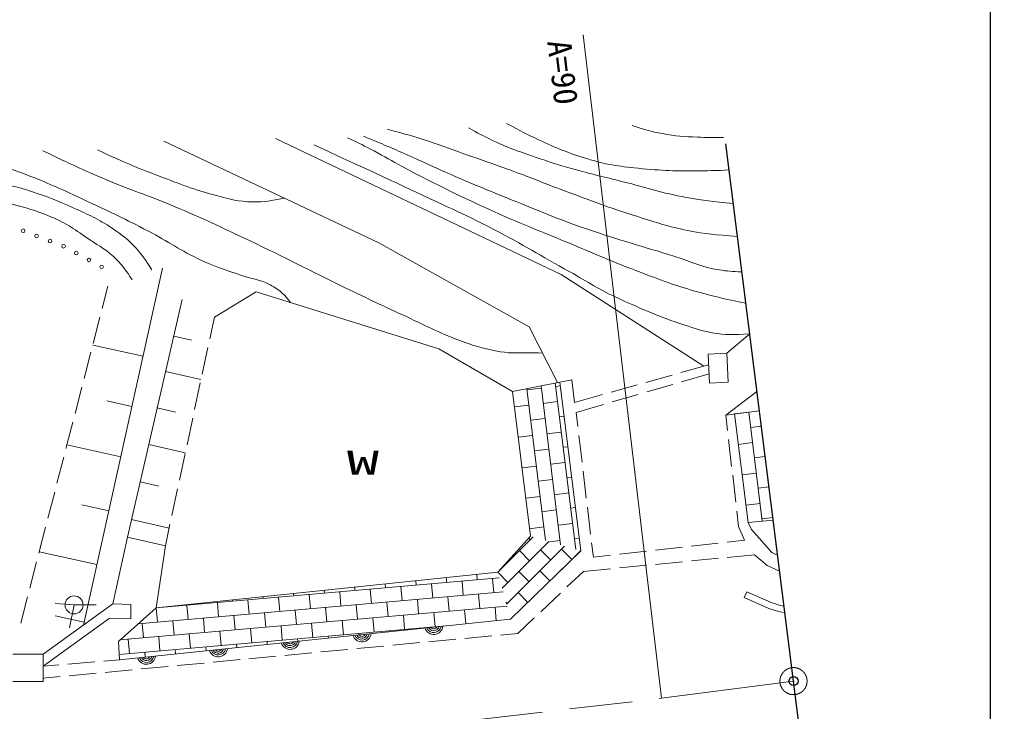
# Model space of a CAD drawing. Units: millimetres, scale not verified. Extents: x 40000 to 680000, y 20000 to 380000.
# Drawn here: x 525216 to 579000, y 276126 to 314467 of the extents above; entities that cross this region are included whole.
import ezdxf
from ezdxf.enums import TextEntityAlignment as Align

# ---------------------------------------------------------------- set-up
doc = ezdxf.new("R2010")
doc.units = ezdxf.units.MM
doc.header["$LTSCALE"] = 1000
doc.header["$PDMODE"] = 32
doc.header["$PDSIZE"] = 500
doc.linetypes.add('CHAIN', pattern=[18.5, 12, -1.5, 3.5, -1.5])
for name, color, linetype, lineweight in [('M-BMK', 2, 'CHAIN', 13), ('M-BMK-OTRS', 5, 'Continuous', 25), ('M-STR-HTXT', 7, 'Continuous', 13), ('M-TTL-BAND', 7, 'Continuous', 25), ('M-WORK', 1, 'Continuous', 13)]:
    doc.layers.add(name, color=color, linetype=linetype, lineweight=lineweight)
doc.layers.add('M-OTRS', color=6, linetype='Continuous')
doc.styles.add('ＭＳ ゴシック', font='')
doc.styles.get('ＭＳ ゴシック').set_extended_font_data('MS Gothic')

msp = doc.modelspace()

# ---------------------------------------------------------------- linework, layer by layer
at = {"layer": 'M-BMK'}
for p in [(568086, 277814), (542266, 274725)]:
    msp.add_line(p, (560766, 276861), dxfattribs=at)
msp.add_circle((568086, 277814), 750, dxfattribs=at)
at = {"layer": 'M-BMK-OTRS'}
for p, q in [((568086, 277814), (564334, 307579)), ((571837, 248050), (568086, 277814))]:
    msp.add_line(p, q, dxfattribs=at)
at = {"layer": 'M-OTRS'}
msp.add_point((568086, 277814), dxfattribs=at)
at = {"layer": 'M-STR-HTXT'}
msp.add_line((560766, 276861), (556435, 313606), dxfattribs=at)
at = {"layer": 'M-TTL-BAND'}
msp.add_line((579000, 20000), (579000, 370000), dxfattribs=at)
at = {"layer": 'M-WORK'}
for p, q in [((545126, 302083), (533217, 307717)), ((539389, 307869), (555214, 300343)), ((553438, 297447), (545126, 302083)), ((533147, 300694), (528757, 280918)), ((555214, 300343), (563113, 295263)), ((530118, 299695), (529797, 298452)), ((536011, 297969), (538329, 299381)), ((538329, 299381), (548452, 296211)), ((531202, 285791), (534226, 298956)), ((529672, 297968), (529296, 296516)), ((535755, 296774), (536011, 297969)), ((555020, 294356), (553438, 297447)), ((533761, 296929), (534741, 296703)), ((564390, 295978), (565662, 297045)), ((532064, 295813), (529275, 296432)), ((529171, 296031), (528795, 294579)), ((535336, 294818), (535650, 296285)), ((548452, 296211), (552532, 293849)), ((563364, 295932), (564390, 295978)), ((563435, 294322), (563364, 295932)), ((564390, 295978), (564461, 294367)), ((561838, 294904), (563390, 295341)), ((533310, 294968), (535271, 294517)), ((559914, 294361), (561357, 294768)), ((561889, 294392), (563412, 294832)), ((534916, 292862), (535231, 294329)), ((552532, 293849), (555150, 294382)), ((554891, 294330), (556024, 285108)), ((555150, 294382), (555802, 294499)), ((555150, 294382), (556309, 285025)), ((555802, 294499), (555956, 293244)), ((557989, 293818), (559432, 294225)), ((559967, 293837), (561408, 294253)), ((564461, 294367), (563435, 294322)), ((528670, 294095), (528295, 292643)), ((553518, 285844), (552532, 293849)), ((553319, 294009), (554351, 285599)), ((553326, 293947), (554120, 294044)), ((554105, 294170), (555187, 285354)), ((554914, 294142), (555176, 294174)), ((555956, 293244), (557507, 293682)), ((558046, 293281), (559487, 293698)), ((564331, 292551), (566063, 293862)), ((531444, 293024), (530050, 293334)), ((554224, 293201), (555018, 293298)), ((556042, 292702), (557565, 293143)), ((532846, 292948), (533856, 292715)), ((552636, 293006), (553430, 293103)), ((556135, 291920), (556042, 292702)), ((564331, 292551), (566198, 292793)), ((564822, 292615), (565616, 292712)), ((564822, 292615), (565576, 286608)), ((565615, 292718), (566357, 286676)), ((528169, 292159), (527794, 290707)), ((534497, 290907), (534812, 292374)), ((553534, 292260), (554328, 292357)), ((555122, 292455), (555384, 292487)), ((564331, 292551), (564430, 291696)), ((554431, 291513), (555225, 291611)), ((565719, 291869), (566305, 291941)), ((552844, 291319), (553637, 291416)), ((556373, 289934), (556195, 291423)), ((564488, 291199), (564660, 289709)), ((565034, 290928), (565823, 291025)), ((530825, 290235), (527843, 290897)), ((532382, 290927), (534402, 290463)), ((553741, 290572), (554535, 290670)), ((555329, 290767), (555593, 290800)), ((527669, 290223), (527293, 288770)), ((534078, 288951), (534392, 290418)), ((554638, 289826), (555432, 289924)), ((565926, 290181), (566518, 290254)), ((553052, 289631), (553844, 289729)), ((556610, 287948), (556432, 289438)), ((531904, 288846), (532944, 288607)), ((553948, 288885), (554742, 288982)), ((555536, 289080), (555802, 289113)), ((564718, 289213), (564890, 287723)), ((565245, 289241), (566030, 289338)), ((527168, 288286), (526793, 286834)), ((533659, 286996), (533973, 288462)), ((566134, 288494), (566731, 288567)), ((553259, 287944), (554051, 288041)), ((554846, 288139), (555640, 288236)), ((530163, 287253), (528672, 287584)), ((554155, 287198), (554949, 287295)), ((555743, 287393), (556011, 287425)), ((556848, 285962), (556670, 287452)), ((564947, 287226), (565046, 286371)), ((565457, 287555), (566237, 287650)), ((531426, 286765), (533507, 286287)), ((565576, 286608), (566962, 286728)), ((566341, 286807), (566943, 286881)), ((526667, 286350), (526292, 284898)), ((533298, 285311), (533554, 286507)), ((553467, 286257), (554259, 286354)), ((555053, 286451), (555847, 286549)), ((565046, 286371), (565366, 285625)), ((565576, 286608), (565763, 286209)), ((565763, 286209), (566882, 284930)), ((530385, 282104), (531202, 285791)), ((531202, 285791), (533298, 285311)), ((551706, 283846), (553518, 285844)), ((553662, 285802), (551706, 283846)), ((553421, 285737), (553510, 285649)), ((554568, 285536), (555156, 285608)), ((555950, 285705), (556220, 285738)), ((565366, 285625), (564413, 285518)), ((533298, 285311), (532792, 281874)), ((554537, 285545), (551950, 282958)), ((555411, 285288), (552193, 282069)), ((554075, 285083), (554641, 284518)), ((555242, 285119), (555808, 284553)), ((557001, 284684), (556907, 285466)), ((561929, 285238), (560438, 285070)), ((563916, 285462), (562426, 285294)), ((529501, 284271), (526313, 284979)), ((556309, 285025), (552419, 281242)), ((552909, 285048), (553474, 284482)), ((556286, 285031), (555242, 283987)), ((557954, 284791), (557001, 284684)), ((559941, 285014), (558451, 284847)), ((562430, 284473), (563923, 284618)), ((564420, 284667), (565921, 284812)), ((565921, 284812), (566627, 284213)), ((566882, 284930), (567209, 284774)), ((526167, 284414), (525791, 282961)), ((552278, 284476), (552307, 284447)), ((556450, 283893), (557951, 284039)), ((558448, 284087), (559941, 284232)), ((560439, 284280), (561932, 284425)), ((566627, 284213), (567319, 283896)), ((532792, 281874), (551706, 283846)), ((551791, 283537), (532792, 281874)), ((548857, 283549), (548880, 283282)), ((550548, 283725), (550574, 283430)), ((551420, 283504), (551490, 282707)), ((551706, 283846), (552272, 283280)), ((552873, 283881), (553439, 283315)), ((554040, 283917), (554597, 283360)), ((555540, 283033), (556450, 283893)), ((543783, 283020), (543799, 282837)), ((544646, 282912), (544716, 282115)), ((545475, 283196), (545493, 282986)), ((546340, 283060), (546409, 282263)), ((547166, 283373), (547187, 283134)), ((548033, 283208), (548103, 282411)), ((549727, 283356), (549797, 282559)), ((525666, 282477), (525290, 281025)), ((552006, 282752), (531789, 280984)), ((538710, 282491), (538719, 282393)), ((539566, 282467), (539635, 281670)), ((540401, 282668), (540412, 282541)), ((541259, 282615), (541329, 281818)), ((542092, 282844), (542106, 282689)), ((542953, 282763), (543022, 281966)), ((548950, 282485), (549020, 281688)), ((550643, 282633), (550713, 281836)), ((552838, 282714), (553378, 282174)), ((554087, 281660), (555177, 282690)), ((565349, 282447), (565492, 282767)), ((566722, 281831), (565349, 282447)), ((566845, 282160), (565492, 282767)), ((526531, 279298), (530385, 282104)), ((527197, 282109), (528245, 282038)), ((528245, 282038), (527996, 280759)), ((528245, 282038), (529470, 282038)), ((530385, 282104), (531388, 282061)), ((532792, 281874), (530700, 280016)), ((552220, 281968), (530786, 280093)), ((531388, 282061), (531377, 281256)), ((532792, 281874), (532861, 281077)), ((533637, 281963), (533638, 281948)), ((534485, 282023), (534555, 281226)), ((535328, 282139), (535332, 282097)), ((536179, 282171), (536248, 281374)), ((537019, 282315), (537025, 282245)), ((537872, 282319), (537942, 281522)), ((542176, 281892), (542245, 281095)), ((543869, 282040), (543939, 281244)), ((545563, 282189), (545632, 281392)), ((547256, 282337), (547326, 281540)), ((551560, 281910), (551626, 281159)), ((552159, 282191), (552237, 282113)), ((567267, 281666), (566722, 281831)), ((567350, 282006), (566845, 282160)), ((567562, 281967), (567350, 282006)), ((530193, 281291), (526531, 278651)), ((528793, 281082), (527199, 281436)), ((531377, 281256), (530193, 281291)), ((535402, 281300), (535471, 280503)), ((537095, 281448), (537165, 280651)), ((538789, 281596), (538858, 280799)), ((540482, 281744), (540552, 280947)), ((544786, 281318), (544855, 280521)), ((546479, 281466), (546549, 280669)), ((548173, 281614), (548242, 280817)), ((549866, 281762), (549934, 280983)), ((552814, 280457), (553724, 281316)), ((567608, 281603), (567267, 281666)), ((548823, 280868), (530748, 279286)), ((530767, 278991), (552419, 281242)), ((532014, 281003), (532084, 280206)), ((533708, 281152), (533778, 280355)), ((539705, 280873), (539775, 280076)), ((541399, 281021), (541468, 280224)), ((543092, 281169), (543162, 280373)), ((532931, 280280), (533001, 279484)), ((534624, 280429), (534694, 279632)), ((536318, 280577), (536388, 279780)), ((538012, 280725), (538081, 279928)), ((542315, 280298), (542324, 280192)), ((544009, 280447), (544016, 280368)), ((545702, 280595), (545707, 280544)), ((547396, 280743), (547398, 280720)), ((549877, 280179), (551370, 280320)), ((551868, 280367), (552814, 280457)), ((530700, 280016), (530767, 278991)), ((531237, 280132), (531307, 279335)), ((535541, 279706), (535560, 279489)), ((537235, 279854), (537251, 279665)), ((538928, 280002), (538942, 279841)), ((540622, 280150), (540633, 280016)), ((543904, 279615), (545397, 279756)), ((545895, 279803), (547388, 279944)), ((547886, 279991), (549379, 280132)), ((526531, 279298), (524844, 279298)), ((526531, 277788), (526531, 279298)), ((532154, 279409), (532178, 279137)), ((533847, 279558), (533869, 279313)), ((537930, 279052), (539423, 279192)), ((539921, 279239), (541415, 279380)), ((541912, 279427), (543406, 279568)), ((526531, 278651), (527403, 278721)), ((527901, 278761), (529396, 278881)), ((529895, 278921), (530767, 278991)), ((531957, 278488), (533450, 278629)), ((533948, 278676), (535441, 278817)), ((535939, 278864), (537432, 279005)), ((526531, 277975), (527477, 278065)), ((527974, 278112), (529468, 278253)), ((529966, 278300), (531459, 278441)), ((524844, 277788), (526531, 277788))]:
    msp.add_line(p, q, dxfattribs=at)
for centre, radius in [((525418, 302758), 100), ((526166, 302474), 100), ((526914, 302190), 100), ((527661, 301903), 100), ((528364, 301523), 100), ((529068, 301143), 100), ((529772, 300762), 100), ((528245, 282038), 500)]:
    msp.add_circle(centre, radius, dxfattribs=at)
for centre, radius, start, end in [((548161, 280912), 512, 198.616, 353.2552), ((548161, 280912), 410, 201.8613, 350.0099), ((548161, 280912), 308, 207.3957, 344.4755), ((548161, 280912), 205, 219.219, 332.6522), ((544183, 280498), 512, 198.616, 353.2552), ((544183, 280498), 410, 201.8613, 350.0099), ((544183, 280498), 308, 207.3957, 344.4755), ((544183, 280498), 205, 219.219, 332.6522), ((540204, 280085), 512, 198.616, 353.2552), ((540204, 280085), 410, 201.8613, 350.0099), ((540204, 280085), 308, 207.3957, 344.4755), ((540204, 280085), 205, 219.219, 332.6522), ((532247, 279258), 512, 198.616, 353.2552), ((532247, 279258), 410, 201.8613, 350.0099), ((532247, 279258), 308, 207.3957, 344.4755), ((532247, 279258), 205, 219.219, 332.6522), ((536226, 279671), 512, 198.616, 353.2552), ((536226, 279671), 410, 201.8613, 350.0099), ((536226, 279671), 308, 207.3957, 344.4755), ((536226, 279671), 205, 219.219, 332.6522)]:
    msp.add_arc(centre, radius, start, end, dxfattribs=at)
for points, knots in [([(564981, 302449), (563693, 302541), (563291, 302572), (562228, 302778), (561126, 302991), (560530, 303209), (559458, 303541), (557756, 304069), (556832, 304455), (555160, 305069), (554156, 305437), (553605, 305675), (552602, 306046), (551622, 306408), (551065, 306586), (550080, 306934), (549219, 307238), (548746, 307433), (547878, 307715), (546990, 308004), (546690, 308086), (545587, 308390)], [0, 0, 0, 0, 1, 1, 1, 2, 2, 2, 3, 3, 3, 4, 4, 4, 5, 5, 5, 6, 6, 6, 7, 7, 7, 7]), ([(550080, 308461), (550664, 308131), (550841, 308045), (551341, 307804), (552261, 307360), (552808, 307178), (553774, 306845), (554558, 306575), (555002, 306433), (555799, 306205), (556901, 305891), (557529, 305757), (558641, 305477), (560013, 305132), (560763, 304851), (562157, 304607), (563164, 304431), (563525, 304382), (564752, 304263)], [0, 0, 0, 0, 1, 1, 1, 2, 2, 2, 3, 3, 3, 4, 4, 4, 5, 5, 5, 6, 6, 6, 6]), ([(552194, 308710), (553020, 308255), (553264, 308133), (553970, 307804), (554983, 307331), (555564, 307082), (556634, 306756), (557714, 306427), (558352, 306336), (559475, 306223), (560823, 306089), (561585, 306064), (562939, 306081), (563555, 306089), (563765, 306089), (564517, 306130)], [0, 0, 0, 0, 1, 1, 1, 2, 2, 2, 3, 3, 3, 4, 4, 4, 5, 5, 5, 5]), ([(559156, 308585), (559919, 308340), (560162, 308268), (560825, 308141), (561572, 307999), (562002, 307981), (562761, 307946), (563322, 307920), (563517, 307917), (564200, 307928)], [0, 0, 0, 0, 1, 1, 1, 2, 2, 2, 3, 3, 3, 3]), ([(565447, 298749), (564311, 298974), (563986, 299049), (563063, 299297), (561828, 299628), (561153, 299879), (559955, 300327), (558264, 300958), (557341, 301373), (555675, 302067), (553775, 302858), (552691, 303258), (550826, 304128), (549086, 304939), (548120, 305416), (546421, 306312), (545803, 306638), (545478, 306859), (544858, 307182), (544289, 307480), (544097, 307572), (543384, 307910)], [0, 0, 0, 0, 1, 1, 1, 2, 2, 2, 3, 3, 3, 4, 4, 4, 5, 5, 5, 6, 6, 6, 7, 7, 7, 7]), ([(544272, 307999), (545445, 307509), (545749, 307382), (546688, 306969), (547643, 306550), (548164, 306283), (549121, 305868), (550533, 305255), (551334, 304934), (552762, 304358), (554279, 303747), (555121, 303379), (556669, 302849), (558546, 302206), (559622, 301923), (561518, 301339), (562474, 301044), (562978, 300733), (563969, 300593), (564457, 300524), (564650, 300497), (565228, 300489)], [0, 0, 0, 0, 1, 1, 1, 2, 2, 2, 3, 3, 3, 4, 4, 4, 5, 5, 5, 6, 6, 6, 7, 7, 7, 7]), ([(526505, 307195), (528162, 306399), (528615, 306183), (529995, 305596), (531445, 304980), (532302, 304748), (533751, 304131), (535414, 303424), (536327, 302985), (537961, 302213), (540048, 301227), (541183, 300604), (543262, 299602), (544579, 298968), (545318, 298616), (546646, 298004), (547885, 297432), (548557, 297053), (549842, 296592), (550611, 296316), (551062, 296211), (551864, 296062), (552488, 295946), (552853, 296020), (553486, 296003), (553760, 295995), (553846, 295993), (554186, 295986)], [0, 0, 0, 0, 1, 1, 1, 2, 2, 2, 3, 3, 3, 4, 4, 4, 5, 5, 5, 6, 6, 6, 7, 7, 7, 8, 8, 8, 9, 9, 9, 9]), ([(529531, 307240), (531125, 306516), (531571, 306310), (532915, 305801), (534158, 305331), (534852, 305044), (536138, 304709), (536905, 304509), (537344, 304370), (538136, 304363), (538820, 304356), (539108, 304405), (539875, 304567)], [0, 0, 0, 0, 1, 1, 1, 2, 2, 2, 3, 3, 3, 4, 4, 4, 4]), ([(541519, 307526), (544113, 306330), (544772, 306028), (546848, 305049), (548662, 304193), (549706, 303767), (551483, 302838), (553151, 301965), (554045, 301404), (555692, 300493), (556752, 299907), (557305, 299497), (558410, 299001), (559811, 298372), (560600, 298017), (562059, 297536), (562644, 297343), (562972, 297222), (563578, 297112), (564380, 296967), (564717, 297003), (565662, 297045)], [0, 0, 0, 0, 1, 1, 1, 2, 2, 2, 3, 3, 3, 4, 4, 4, 5, 5, 5, 6, 6, 6, 7, 7, 7, 7]), ([(516131, 306875), (517495, 306292), (517876, 306120), (519026, 305721), (519925, 305409), (520430, 305229), (521352, 304993), (522142, 304790), (522603, 304758), (523395, 304566), (524820, 304221), (525650, 304090), (527000, 303518), (527877, 303148), (528308, 302809), (529096, 302275), (529695, 301869), (530086, 301696), (530588, 301174), (530975, 300771), (531115, 300580), (531458, 300037)], [0, 0, 0, 0, 1, 1, 1, 2, 2, 2, 3, 3, 3, 4, 4, 4, 5, 5, 5, 6, 6, 6, 7, 7, 7, 7]), ([(532542, 300588), (532184, 301173), (532052, 301377), (531654, 301813), (531209, 302301), (530904, 302528), (530357, 302897), (529565, 303431), (529062, 303641), (528190, 304034), (527327, 304422), (526833, 304623), (525935, 304922), (525020, 305226), (524475, 305291), (523555, 305579), (522673, 305854), (522177, 306006), (521317, 306342), (520778, 306553), (520597, 306626), (519949, 306911)], [0, 0, 0, 0, 1, 1, 1, 2, 2, 2, 3, 3, 3, 4, 4, 4, 5, 5, 5, 6, 6, 6, 7, 7, 7, 7]), ([(522631, 307035), (523374, 306719), (523570, 306639), (524176, 306396), (525030, 306053), (525531, 305917), (526379, 305561), (527424, 305122), (527999, 304853), (529025, 304371), (530325, 303760), (531054, 303418), (532328, 302755), (533502, 302144), (534098, 301685), (535294, 301121), (536138, 300723), (536654, 300600), (537532, 300286), (538138, 300070), (538529, 300076), (539095, 299771), (539393, 299611), (539560, 299507), (539806, 299274), (539988, 299100), (540055, 299021), (540228, 298786)], [0, 0, 0, 0, 1, 1, 1, 2, 2, 2, 3, 3, 3, 4, 4, 4, 5, 5, 5, 6, 6, 6, 7, 7, 7, 8, 8, 8, 9, 9, 9, 9])]:
    msp.add_open_spline(points, degree=3, knots=knots, dxfattribs=at)

# ---------------------------------------------------------------- texts
at = {"layer": 'M-STR-HTXT', "style": 'ＭＳ ゴシック'}
msp.add_text('A=90', height=1320, rotation=276.723, dxfattribs=at).set_placement((555310, 311537), align=Align.MIDDLE_CENTER)
at = {"layer": 'M-WORK', "style": 'ＭＳ ゴシック', "width": 2}
msp.add_text('W', height=1320, dxfattribs=at).set_placement((544242, 289916), align=Align.MIDDLE_CENTER)

doc.saveas('drawing.dxf')
